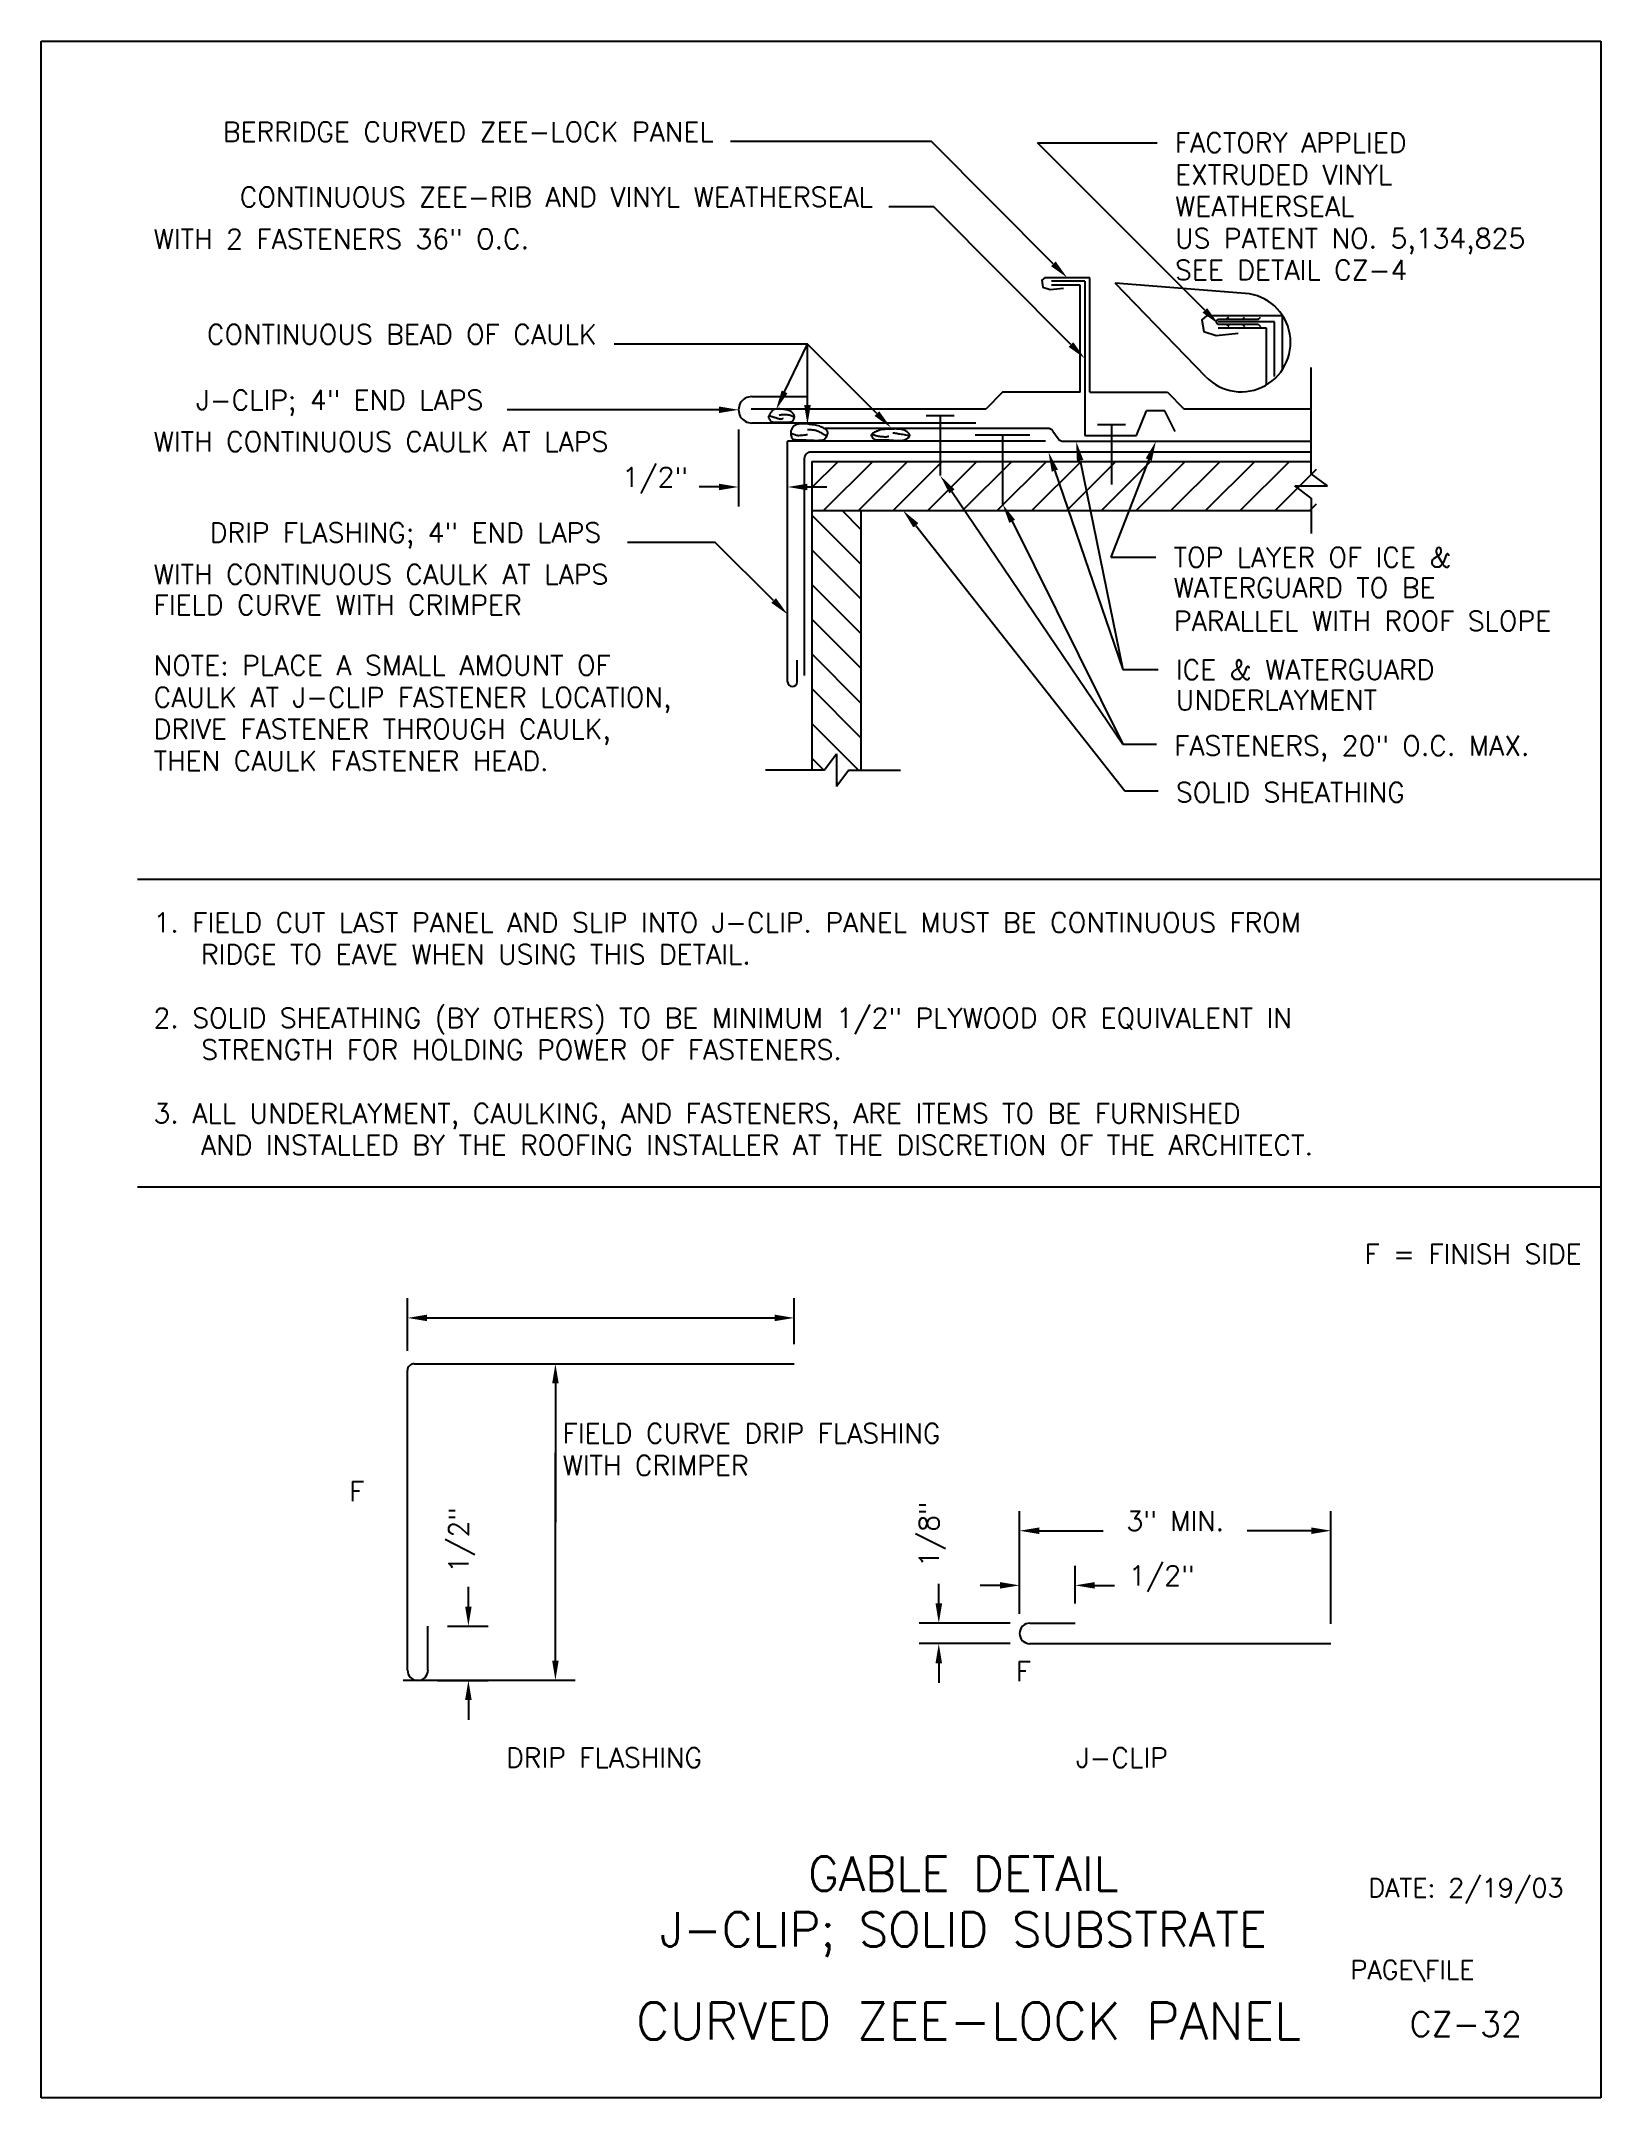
# Model space of a CAD drawing. Extents: x 0 to 23.8, y 0 to 31.4.
import ezdxf
from ezdxf.enums import TextEntityAlignment as Align

# ---------------------------------------------------------------- set-up
doc = ezdxf.new("R2010")
doc.units = 0
doc.header["$MEASUREMENT"] = 0
doc.layers.get('0').update_dxf_attribs({"linetype": 'CONTINUOUS'})
for name, color, linetype in [('BORDER', 7, 'CONTINUOUS'), ('CMP-FLSH', 7, 'CONTINUOUS'), ('DIM-TXT', 7, 'CONTINUOUS'), ('STRCTR', 7, 'CONTINUOUS')]:
    doc.layers.add(name, color=color, linetype=linetype)
doc.styles.add('ROMANS', font='romans', dxfattribs={"height": 0.3})

# ---------------------------------------------------------------- blocks, each defined once
blk = doc.blocks.new('*X0')
at = {"color": 0, "linetype": 'CONTINUOUS'}
for p, q in [((30.173, 23.809), (30.573, 24.209)), ((30.353, 23.459), (31.103, 24.209)), ((30.884, 23.459), (31.634, 24.209)), ((31.414, 23.459), (32.164, 24.209)), ((31.944, 23.459), (32.694, 24.209)), ((32.475, 23.459), (33.225, 24.209)), ((33.005, 23.459), (33.755, 24.209)), ((33.535, 23.459), (34.285, 24.209)), ((34.066, 23.459), (34.816, 24.209)), ((34.596, 23.459), (35.346, 24.209)), ((35.126, 23.459), (35.876, 24.209)), ((35.657, 23.459), (36.407, 24.209)), ((36.187, 23.459), (36.937, 24.209)), ((36.717, 23.459), (37.467, 24.209)), ((37.248, 23.459), (37.881, 24.092)), ((37.778, 23.459), (37.881, 23.562))]:
    blk.add_line(p, q, dxfattribs=at)
blk = doc.blocks.new('*X1')
at = {"color": 0, "linetype": 'CONTINUOUS'}
for p, q in [((30.923, 22.64), (30.173, 23.39)), ((30.923, 23.171), (30.634, 23.459)), ((30.923, 22.11), (30.173, 22.86)), ((30.923, 21.58), (30.173, 22.33)), ((30.923, 21.049), (30.173, 21.799)), ((30.923, 20.519), (30.173, 21.269)), ((30.923, 19.989), (30.173, 20.739)), ((30.888, 19.494), (30.173, 20.208)), ((30.357, 19.494), (30.173, 19.678)), ((30.574, 19.277), (30.548, 19.303))]:
    blk.add_line(p, q, dxfattribs=at)

msp = doc.modelspace()

# ---------------------------------------------------------------- linework, layer by layer
at = {"color": 5, "linetype": 'CONTINUOUS'}
for p, q in [((0, 0), (0, 31.41)), ((0, 31.41), (23.82, 31.41)), ((23.82, 31.41), (23.82, 0)), ((23.82, 0), (0, 0))]:
    msp.add_line(p, q, dxfattribs=at)
at = {"layer": 'BORDER', "color": 5}
for p, q in [((1.473, 18.612), (23.82, 18.612)), ((1.473, 13.911), (23.82, 13.911))]:
    msp.add_line(p, q, dxfattribs=at)
at = {"layer": 'CMP-FLSH', "color": 1, "linetype": 'CONTINUOUS'}
for p, q in [((16.014, 27.797), (15.326, 27.797)), ((15.938, 27.742), (15.431, 27.742)), ((15.868, 27.683), (15.431, 27.683)), ((15.868, 26.047), (15.868, 27.683)), ((15.938, 27.742), (15.938, 25.389)), ((16.014, 26.047), (16.014, 27.797)), ((15.412, 27.617), (15.613, 27.638)), ((18.96, 27.217), (17.799, 27.217)), ((18.838, 27.123), (17.976, 27.123)), ((18.715, 27.025), (17.976, 27.025)), ((18.715, 26.161), (18.715, 27.025)), ((18.838, 26.286), (18.838, 27.123)), ((18.96, 26.398), (18.96, 27.217)), ((17.944, 26.913), (18.283, 26.948)), ((10.841, 25.797), (14.431, 25.797)), ((10.853, 25.982), (11.683, 25.982)), ((14.681, 26.047), (14.431, 25.797)), ((15.868, 26.047), (14.681, 26.047)), ((16.014, 26.047), (17.201, 26.047)), ((16.727, 25.389), (16.883, 25.762)), ((17.162, 25.762), (16.883, 25.762)), ((17.318, 25.449), (17.162, 25.762)), ((17.201, 26.047), (17.451, 25.797)), ((17.451, 25.797), (19.395, 25.797)), ((14.277, 25.578), (10.853, 25.578)), ((15.337, 25.303), (11.4, 25.303)), ((11.4, 21.954), (11.4, 25.303)), ((15.938, 25.389), (16.727, 25.389)), ((11.4, 21.626), (11.4, 21.954)), ((11.548, 21.626), (11.548, 21.954)), ((5.595, 7.204), (5.595, 11.111)), ((5.695, 11.211), (11.5, 11.211)), ((15.099, 7.25), (15.79, 7.25)), ((5.595, 6.531), (5.595, 7.204)), ((5.908, 6.531), (5.908, 7.204)), ((15.099, 6.937), (19.698, 6.937))]:
    msp.add_line(p, q, dxfattribs=at)
at = {"layer": 'CMP-FLSH', "color": 3, "linetype": 'CONTINUOUS'}
for p, q in [((18.587, 27.16), (17.983, 27.16)), ((17.983, 27.087), (18.587, 27.087)), ((18.1, 27.16), (18.136, 27.195)), ((18.1, 27.087), (18.136, 27.051)), ((18.344, 27.16), (18.38, 27.195)), ((18.344, 27.087), (18.38, 27.051)), ((18.587, 27.16), (18.623, 27.195)), ((18.587, 27.087), (18.623, 27.051))]:
    msp.add_line(p, q, dxfattribs=at)
at = {"layer": 'CMP-FLSH', "color": 6, "linetype": 'CONTINUOUS'}
for p, q in [((15.369, 25.496), (11.968, 25.496)), ((13.518, 25.692), (13.943, 25.692)), ((13.73, 25.692), (13.73, 24.774)), ((15.45, 25.455), (15.532, 25.341)), ((16.132, 25.557), (16.558, 25.557)), ((16.345, 25.557), (16.345, 24.64)), ((19.395, 25.134), (11.754, 25.134)), ((14.264, 25.4), (15.101, 25.4)), ((14.683, 25.4), (14.683, 24.338)), ((15.613, 25.299), (19.395, 25.299)), ((11.654, 25.034), (11.654, 21.723))]:
    msp.add_line(p, q, dxfattribs=at)
at = {"layer": 'CMP-FLSH', "color": 1, "linetype": 'CONTINUOUS'}
for points in [[(15.326, 27.797, 0), (15.282, 27.761, 0), (15.3, 27.655, 0), (15.412, 27.617, 0)], [(17.799, 27.217, 0), (17.724, 27.156, 0), (17.755, 26.978, 0), (17.944, 26.913, 0)]]:
    msp.add_polyline3d(points, dxfattribs=at)
at = {"layer": 'CMP-FLSH', "color": 6, "linetype": 'CONTINUOUS'}
for points in [[(11.316, 25.788, 0), (11.304, 25.79, 0), (11.291, 25.792, 0), (11.275, 25.793, 0), (11.259, 25.793, 0), (11.243, 25.792, 0), (11.227, 25.79, 0), (11.212, 25.788, 0), (11.198, 25.784, 0), (11.187, 25.78, 0), (11.182, 25.778, 0), (11.176, 25.774, 0), (11.17, 25.769, 0), (11.165, 25.764, 0), (11.159, 25.758, 0), (11.153, 25.752, 0), (11.148, 25.746, 0), (11.144, 25.741, 0), (11.14, 25.736, 0), (11.136, 25.73, 0), (11.132, 25.723, 0), (11.127, 25.715, 0), (11.122, 25.707, 0), (11.117, 25.698, 0), (11.113, 25.689, 0), (11.11, 25.681, 0), (11.109, 25.673, 0), (11.108, 25.666, 0), (11.109, 25.659, 0), (11.112, 25.651, 0), (11.116, 25.642, 0), (11.121, 25.634, 0), (11.127, 25.625, 0), (11.133, 25.617, 0), (11.139, 25.61, 0), (11.145, 25.604, 0), (11.151, 25.6, 0), (11.159, 25.596, 0), (11.168, 25.594, 0), (11.179, 25.593, 0), (11.191, 25.592, 0), (11.202, 25.592, 0), (11.214, 25.592, 0), (11.225, 25.592, 0), (11.236, 25.592, 0), (11.244, 25.592, 0), (11.261, 25.592, 0), (11.28, 25.591, 0), (11.301, 25.59, 0), (11.323, 25.59, 0), (11.345, 25.59, 0), (11.367, 25.59, 0), (11.388, 25.59, 0), (11.407, 25.591, 0), (11.424, 25.592, 0), (11.428, 25.593, 0), (11.434, 25.593, 0), (11.44, 25.594, 0), (11.447, 25.595, 0), (11.453, 25.596, 0), (11.459, 25.597, 0), (11.465, 25.599, 0), (11.47, 25.601, 0), (11.474, 25.603, 0), (11.479, 25.61, 0), (11.485, 25.618, 0), (11.49, 25.628, 0), (11.495, 25.639, 0), (11.498, 25.651, 0), (11.501, 25.662, 0), (11.503, 25.673, 0), (11.503, 25.683, 0), (11.502, 25.692, 0), (11.499, 25.701, 0), (11.494, 25.71, 0), (11.486, 25.719, 0), (11.478, 25.729, 0), (11.468, 25.738, 0), (11.458, 25.747, 0), (11.448, 25.754, 0), (11.439, 25.761, 0), (11.431, 25.766, 0), (11.42, 25.77, 0), (11.406, 25.774, 0), (11.39, 25.778, 0), (11.372, 25.781, 0), (11.355, 25.783, 0), (11.34, 25.785, 0), (11.328, 25.787, 0), (11.319, 25.788, 0), (11.316, 25.788, 0)], [(11.119, 25.699, 0), (11.127, 25.695, 0), (11.136, 25.69, 0), (11.146, 25.685, 0), (11.157, 25.68, 0), (11.168, 25.676, 0), (11.179, 25.671, 0), (11.19, 25.668, 0), (11.2, 25.665, 0), (11.209, 25.662, 0)], [(11.209, 25.662, 0), (11.218, 25.66, 0), (11.228, 25.657, 0), (11.24, 25.653, 0), (11.252, 25.649, 0), (11.265, 25.645, 0), (11.277, 25.642, 0), (11.289, 25.64, 0), (11.3, 25.639, 0), (11.309, 25.64, 0), (11.311, 25.641, 0), (11.314, 25.642, 0), (11.317, 25.644, 0), (11.32, 25.645, 0), (11.323, 25.647, 0), (11.326, 25.649, 0), (11.328, 25.65, 0), (11.33, 25.651, 0), (11.33, 25.651, 0)], [(11.273, 25.699, 0), (11.28, 25.701, 0), (11.288, 25.703, 0), (11.297, 25.705, 0), (11.307, 25.707, 0), (11.317, 25.708, 0), (11.327, 25.709, 0), (11.336, 25.71, 0), (11.345, 25.71, 0), (11.352, 25.71, 0), (11.364, 25.71, 0), (11.377, 25.708, 0), (11.392, 25.706, 0), (11.408, 25.704, 0), (11.424, 25.701, 0), (11.439, 25.697, 0), (11.454, 25.693, 0), (11.467, 25.689, 0), (11.477, 25.685, 0), (11.48, 25.683, 0), (11.484, 25.681, 0), (11.488, 25.679, 0), (11.492, 25.676, 0), (11.496, 25.674, 0), (11.499, 25.671, 0), (11.501, 25.668, 0), (11.503, 25.665, 0), (11.502, 25.662, 0)], [(11.714, 25.559, 0), (11.695, 25.564, 0), (11.672, 25.567, 0), (11.647, 25.568, 0), (11.62, 25.567, 0), (11.593, 25.564, 0), (11.566, 25.559, 0), (11.541, 25.553, 0), (11.52, 25.546, 0), (11.502, 25.537, 0), (11.495, 25.531, 0), (11.487, 25.523, 0), (11.48, 25.514, 0), (11.472, 25.503, 0), (11.466, 25.491, 0), (11.46, 25.48, 0), (11.455, 25.468, 0), (11.451, 25.458, 0), (11.449, 25.448, 0), (11.448, 25.438, 0), (11.448, 25.425, 0), (11.448, 25.411, 0), (11.45, 25.397, 0), (11.453, 25.382, 0), (11.457, 25.369, 0), (11.461, 25.356, 0), (11.467, 25.346, 0), (11.474, 25.338, 0), (11.485, 25.331, 0), (11.499, 25.326, 0), (11.516, 25.324, 0), (11.534, 25.322, 0), (11.553, 25.322, 0), (11.572, 25.322, 0), (11.59, 25.323, 0), (11.607, 25.323, 0), (11.621, 25.323, 0), (11.65, 25.321, 0), (11.684, 25.319, 0), (11.721, 25.317, 0), (11.761, 25.315, 0), (11.801, 25.314, 0), (11.84, 25.313, 0), (11.877, 25.314, 0), (11.911, 25.316, 0), (11.94, 25.319, 0), (11.943, 25.32, 0), (11.946, 25.321, 0), (11.949, 25.322, 0), (11.953, 25.323, 0), (11.957, 25.324, 0), (11.96, 25.325, 0), (11.963, 25.327, 0), (11.966, 25.329, 0), (11.968, 25.33, 0), (11.976, 25.339, 0), (11.984, 25.351, 0), (11.991, 25.364, 0), (11.998, 25.379, 0), (12.005, 25.394, 0), (12.009, 25.409, 0), (12.012, 25.424, 0), (12.013, 25.437, 0), (12.011, 25.448, 0), (12.006, 25.459, 0), (11.998, 25.469, 0), (11.987, 25.478, 0), (11.974, 25.488, 0), (11.96, 25.496, 0), (11.945, 25.504, 0), (11.931, 25.511, 0), (11.918, 25.517, 0), (11.907, 25.522, 0), (11.89, 25.528, 0), (11.87, 25.534, 0), (11.848, 25.539, 0), (11.824, 25.544, 0), (11.8, 25.548, 0), (11.776, 25.552, 0), (11.753, 25.555, 0), (11.732, 25.557, 0), (11.714, 25.559, 0)], [(11.703, 25.478, 0), (11.715, 25.479, 0), (11.728, 25.479, 0), (11.743, 25.478, 0), (11.758, 25.477, 0), (11.774, 25.476, 0), (11.79, 25.474, 0), (11.804, 25.472, 0), (11.817, 25.47, 0), (11.829, 25.467, 0), (11.84, 25.463, 0), (11.852, 25.458, 0), (11.866, 25.452, 0), (11.88, 25.445, 0), (11.894, 25.438, 0), (11.908, 25.431, 0), (11.921, 25.424, 0), (11.933, 25.417, 0), (11.943, 25.412, 0), (11.949, 25.408, 0), (11.956, 25.404, 0), (11.963, 25.4, 0), (11.971, 25.395, 0), (11.979, 25.39, 0), (11.986, 25.385, 0), (11.992, 25.382, 0), (11.996, 25.379, 0), (11.997, 25.378, 0)], [(13.005, 25.484, 0), (12.985, 25.485, 0), (12.961, 25.486, 0), (12.935, 25.485, 0), (12.907, 25.483, 0), (12.879, 25.48, 0), (12.851, 25.477, 0), (12.825, 25.472, 0), (12.802, 25.467, 0), (12.782, 25.461, 0), (12.771, 25.456, 0), (12.758, 25.451, 0), (12.744, 25.445, 0), (12.729, 25.438, 0), (12.714, 25.43, 0), (12.701, 25.421, 0), (12.69, 25.412, 0), (12.682, 25.402, 0), (12.678, 25.392, 0), (12.678, 25.385, 0), (12.681, 25.378, 0), (12.685, 25.37, 0), (12.69, 25.361, 0), (12.696, 25.354, 0), (12.703, 25.346, 0), (12.71, 25.34, 0), (12.717, 25.334, 0), (12.723, 25.331, 0), (12.737, 25.325, 0), (12.753, 25.322, 0), (12.772, 25.32, 0), (12.792, 25.32, 0), (12.813, 25.32, 0), (12.834, 25.321, 0), (12.853, 25.322, 0), (12.871, 25.323, 0), (12.886, 25.323, 0), (12.914, 25.322, 0), (12.946, 25.319, 0), (12.981, 25.317, 0), (13.018, 25.314, 0), (13.055, 25.313, 0), (13.092, 25.312, 0), (13.126, 25.313, 0), (13.158, 25.317, 0), (13.184, 25.323, 0), (13.193, 25.326, 0), (13.204, 25.331, 0), (13.215, 25.337, 0), (13.227, 25.343, 0), (13.238, 25.351, 0), (13.249, 25.359, 0), (13.257, 25.367, 0), (13.263, 25.376, 0), (13.266, 25.384, 0), (13.265, 25.393, 0), (13.261, 25.403, 0), (13.254, 25.413, 0), (13.246, 25.422, 0), (13.237, 25.432, 0), (13.227, 25.441, 0), (13.217, 25.449, 0), (13.207, 25.456, 0), (13.199, 25.461, 0), (13.182, 25.468, 0), (13.162, 25.474, 0), (13.14, 25.479, 0), (13.116, 25.482, 0), (13.092, 25.485, 0), (13.067, 25.486, 0), (13.044, 25.487, 0), (13.023, 25.486, 0), (13.005, 25.484, 0)], [(11.445, 25.43, 0), (11.455, 25.424, 0), (11.466, 25.419, 0), (11.48, 25.413, 0), (11.494, 25.408, 0), (11.508, 25.403, 0), (11.522, 25.398, 0), (11.536, 25.394, 0), (11.549, 25.391, 0), (11.56, 25.389, 0), (11.574, 25.389, 0), (11.592, 25.39, 0), (11.613, 25.391, 0), (11.634, 25.394, 0), (11.655, 25.397, 0), (11.674, 25.399, 0), (11.689, 25.402, 0), (11.699, 25.404, 0), (11.703, 25.404, 0)], [(12.693, 25.407, 0), (12.699, 25.404, 0), (12.706, 25.402, 0), (12.714, 25.399, 0), (12.722, 25.396, 0), (12.73, 25.393, 0), (12.739, 25.39, 0), (12.746, 25.388, 0), (12.754, 25.386, 0), (12.76, 25.384, 0), (12.774, 25.381, 0), (12.789, 25.379, 0), (12.807, 25.376, 0), (12.825, 25.374, 0), (12.843, 25.372, 0), (12.862, 25.37, 0), (12.879, 25.369, 0), (12.895, 25.369, 0), (12.909, 25.369, 0), (12.913, 25.369, 0), (12.917, 25.37, 0), (12.923, 25.371, 0), (12.928, 25.372, 0), (12.934, 25.373, 0), (12.938, 25.375, 0), (12.942, 25.376, 0), (12.945, 25.376, 0), (12.946, 25.376, 0)], [(13.005, 25.43, 0), (13.014, 25.429, 0), (13.023, 25.428, 0), (13.034, 25.426, 0), (13.045, 25.425, 0), (13.056, 25.423, 0), (13.067, 25.421, 0), (13.077, 25.419, 0), (13.087, 25.417, 0), (13.095, 25.415, 0), (13.111, 25.412, 0), (13.132, 25.409, 0), (13.155, 25.406, 0), (13.179, 25.402, 0), (13.202, 25.398, 0), (13.224, 25.392, 0), (13.241, 25.384, 0), (13.253, 25.374, 0), (13.258, 25.361, 0)]]:
    msp.add_polyline3d(points, dxfattribs=at)
at = {"layer": 'CMP-FLSH', "color": 1, "linetype": 'CONTINUOUS'}
for centre, radius, start, end in [((10.853, 25.78), 0.202, 89.9999, 270.0001), ((11.474, 21.626), 0.0737, 180, 0), ((5.695, 11.111), 0.1, 89.9996, 180.0004), ((15.099, 7.093), 0.157, 90, 270), ((5.752, 6.531), 0.157, 180, 360)]:
    msp.add_arc(centre, radius, start, end, dxfattribs=at)
at = {"layer": 'CMP-FLSH', "color": 6, "linetype": 'CONTINUOUS'}
for centre, start, end in [((15.369, 25.396), 35.8852, 89.9964), ((11.754, 25.034), 89.9996, 180.0004), ((15.613, 25.399), 215.8779, 270)]:
    msp.add_arc(centre, 0.1, start, end, dxfattribs=at)
at = {"layer": 'DIM-TXT', "color": 3, "linetype": 'CONTINUOUS'}
for p, q in [((13.597, 29.875), (10.528, 29.875)), ((15.458, 28.01), (13.597, 29.875)), ((17.771, 27.299), (15.214, 29.858)), ((15.214, 29.858), (17.044, 29.858)), ((13.631, 28.878), (12.944, 28.878)), ((15.726, 26.778), (13.631, 28.878)), ((11.703, 26.781), (8.753, 26.781)), ((11.354, 26.054), (11.703, 26.781)), ((12.765, 25.721), (11.703, 26.781)), ((11.703, 25.854), (11.703, 26.781)), ((10.351, 25.78), (7.117, 25.78)), ((10.651, 25.48), (10.651, 24.301)), ((15.481, 24.85), (16.521, 21.812)), ((15.867, 25.005), (16.521, 21.812)), ((16.915, 25.02), (16.336, 23.529)), ((10.351, 24.601), (10.051, 24.601)), ((11.7, 24.601), (12, 24.601)), ((13.91, 24.534), (16.521, 20.673)), ((13.359, 24.015), (16.548, 19.96)), ((14.829, 24.077), (16.521, 20.673)), ((10.292, 23.755), (8.956, 23.755)), ((11.187, 22.866), (10.292, 23.755)), ((16.336, 23.529), (17.024, 23.529)), ((16.521, 21.812), (17.059, 21.812)), ((16.521, 20.673), (17.033, 20.673)), ((16.548, 19.96), (17.059, 19.96)), ((5.595, 11.411), (5.595, 12.211)), ((11.5, 11.511), (11.5, 12.211)), ((5.895, 11.911), (11.2, 11.911)), ((7.854, 10.911), (7.854, 8.793)), ((7.854, 6.677), (7.854, 9.852)), ((14.942, 7.393), (14.942, 8.961)), ((19.698, 7.237), (19.698, 8.961)), ((15.242, 8.661), (16.22, 8.661)), ((19.398, 8.661), (18.42, 8.661)), ((15.79, 7.55), (15.79, 8.127)), ((6.525, 7.504), (6.525, 7.804)), ((13.709, 7.55), (13.709, 7.85)), ((14.642, 7.827), (14.342, 7.827)), ((16.09, 7.827), (16.39, 7.827)), ((14.799, 7.25), (13.409, 7.25)), ((6.208, 7.204), (6.825, 7.204)), ((14.799, 6.937), (13.409, 6.937)), ((13.709, 6.637), (13.709, 6.337)), ((5.53, 6.377), (8.154, 6.377)), ((6.052, 6.375), (6.825, 6.375)), ((6.525, 6.075), (6.525, 5.775))]:
    msp.add_line(p, q, dxfattribs=at)
msp.add_arc((17.983, 27.123), 0.0364, 90, 270, dxfattribs=at)
for points in [[(15.494, 28.045), (15.423, 27.974), (15.67, 27.797)], [(17.806, 27.334), (17.736, 27.264), (17.983, 27.087)], [(15.762, 26.813), (15.691, 26.742), (15.938, 26.565)], [(11.399, 26.032), (11.309, 26.075), (11.224, 25.783)], [(10.351, 25.83), (10.351, 25.73), (10.651, 25.78)], [(11.753, 25.854), (11.653, 25.854), (11.703, 25.554)], [(12.8, 25.756), (12.729, 25.685), (12.977, 25.509)], [(15.434, 24.834), (15.529, 24.866), (15.384, 25.134)], [(15.818, 24.995), (15.916, 25.016), (15.807, 25.299)], [(16.868, 25.038), (16.962, 25.002), (17.024, 25.299)], [(10.351, 24.651), (10.351, 24.551), (10.651, 24.601)], [(11.7, 24.651), (11.7, 24.551), (11.4, 24.601)], [(13.87, 24.504), (13.95, 24.564), (13.73, 24.774)], [(13.321, 23.982), (13.397, 24.048), (13.163, 24.242)], [(14.785, 24.052), (14.873, 24.101), (14.683, 24.338)], [(11.223, 22.902), (11.152, 22.831), (11.4, 22.655)], [(5.895, 11.961), (5.895, 11.861), (5.595, 11.911)], [(11.2, 11.961), (11.2, 11.861), (11.5, 11.911)], [(7.804, 10.911), (7.904, 10.911), (7.854, 11.211)], [(15.242, 8.711), (15.242, 8.611), (14.942, 8.661)], [(19.398, 8.711), (19.398, 8.611), (19.698, 8.661)], [(14.642, 7.877), (14.642, 7.777), (14.942, 7.827)], [(16.09, 7.877), (16.09, 7.777), (15.79, 7.827)], [(13.659, 7.55), (13.759, 7.55), (13.709, 7.25)], [(6.475, 7.504), (6.575, 7.504), (6.525, 7.204)], [(13.659, 6.637), (13.759, 6.637), (13.709, 6.937)], [(7.804, 6.677), (7.904, 6.677), (7.854, 6.377)], [(6.475, 6.075), (6.575, 6.075), (6.525, 6.375)]]:
    msp.add_solid(points, dxfattribs=at)
at = {"layer": 'STRCTR', "color": 2, "linetype": 'CONTINUOUS'}
for p, q in [((18.328, 27.561), (16.404, 27.712)), ((17.786, 26.284), (16.404, 27.712)), ((19.395, 24.804), (19.395, 26.425)), ((19.145, 24.617), (19.645, 24.617)), ((19.395, 24.429), (19.145, 24.617)), ((19.645, 24.617), (19.395, 24.804)), ((19.395, 24.429), (19.395, 23.889)), ((11.958, 20.276), (12.145, 20.526)), ((12.145, 20.526), (12.145, 20.026)), ((11.958, 20.276), (11.06, 20.276)), ((12.333, 20.276), (12.145, 20.026)), ((12.333, 20.276), (13.124, 20.276))]:
    msp.add_line(p, q, dxfattribs=at)
at = {"layer": 'STRCTR', "color": 4, "linetype": 'CONTINUOUS'}
for p, q in [((11.77, 24.992), (19.395, 24.992)), ((11.77, 24.992), (11.77, 20.276)), ((11.77, 24.242), (19.395, 24.242)), ((12.52, 24.242), (12.52, 20.276))]:
    msp.add_line(p, q, dxfattribs=at)
at = {"layer": 'STRCTR', "color": 2, "linetype": 'CONTINUOUS'}
msp.add_arc((18.328, 26.808), 0.753, 224.0723, 89.9942, dxfattribs=at)

# ---------------------------------------------------------------- block references
at = {"layer": 'STRCTR', "color": 4, "linetype": 'CONTINUOUS'}
for name in ['*X0', '*X1']:
    msp.add_blockref(name, (-18.403, 0.783), dxfattribs=at)

# ---------------------------------------------------------------- texts
at = {"layer": 'BORDER', "color": 3, "linetype": 'CONTINUOUS', "style": 'ROMANS'}
for s, p in [('GABLE DETAIL', (14.084, 3.162)), ('J-CLIP; SOLID SUBSTRATE', (14.084, 2.312))]:
    msp.add_text(s, height=0.525, dxfattribs=at).set_placement(p, align=Align.CENTER)
msp.add_text('DATE: 2/19/03', height=0.2853, dxfattribs=at).set_placement((21.758, 3.187), align=Align.MIDDLE)
msp.add_text('PAGE\\FILE', height=0.2853, dxfattribs=at).set_placement((19.995, 1.815))
at = {"layer": 'BORDER', "color": 5, "style": 'ROMANS'}
msp.add_text('CURVED ZEE-LOCK PANEL', height=0.56981, dxfattribs=at).set_placement((14.165, 1.174), align=Align.MIDDLE)
at = {"layer": 'BORDER', "color": 2, "linetype": 'CONTINUOUS', "style": 'ROMANS'}
msp.add_text('CZ-32', height=0.375, dxfattribs=at).set_placement((21.758, 1.125), align=Align.MIDDLE)
at = {"layer": 'DIM-TXT', "color": 3, "linetype": 'CONTINUOUS', "style": 'ROMANS'}
for s, p in [('BERRIDGE CURVED ZEE-LOCK PANEL', (10.27, 29.875)), ('CONTINUOUS ZEE-RIB AND VINYL WEATHERSEAL', (12.702, 28.878)), ('CONTINUOUS BEAD OF CAULK', (8.483, 26.781)), ('J-CLIP; 4" END LAPS', (6.752, 25.78)), ('DRIP FLASHING; 4" END LAPS', (8.552, 23.755)), ('F = FINISH SIDE', (23.526, 12.739))]:
    msp.add_text(s, height=0.3, dxfattribs=at).set_placement(p, align=Align.RIGHT)
for s, p in [('FACTORY APPLIED', (17.314, 29.708)), ('EXTRUDED VINYL', (17.316, 29.22)), ('WEATHERSEAL ', (17.316, 28.735)), ('WITH 2 FASTENERS 36" O.C. ', (1.718, 28.24)), ('US PATENT NO. 5,134,825', (17.316, 28.249)), ('SEE DETAIL CZ-4', (17.316, 27.763)), ('WITH CONTINUOUS CAULK AT LAPS', (1.718, 25.145)), ('WITH CONTINUOUS CAULK AT LAPS', (1.718, 23.117)), ('FIELD CURVE WITH CRIMPER', (1.718, 22.651)), ('PARALLEL WITH ROOF SLOPE', (17.299, 22.405)), ('ICE & WATERGUARD', (17.329, 21.662)), ('UNDERLAYMENT', (17.329, 21.196)), ('FASTENERS, 20" O.C. MAX.', (17.303, 20.5)), ('SOLID SHEATHING', (17.329, 19.787)), ('1. FIELD CUT LAST PANEL AND SLIP INTO J-CLIP. PANEL MUST BE CONTINUOUS FROM', (1.716, 17.8)), ('RIDGE TO EAVE WHEN USING THIS DETAIL.', (2.44, 17.314)), ('2. SOLID SHEATHING (BY OTHERS) TO BE MINIMUM 1/2" PLYWOOD OR EQUIVALENT IN', (1.716, 16.343)), ('STRENGTH FOR HOLDING POWER OF FASTENERS.', (2.444, 15.857)), ('3. ALL UNDERLAYMENT, CAULKING, AND FASTENERS, ARE ITEMS TO BE FURNISHED', (1.716, 14.886)), ('AND INSTALLED BY THE ROOFING INSTALLER AT THE DISCRETION OF THE ARCHITECT.', (2.44, 14.4)), ('FIELD CURVE DRIP FLASHING ', (7.962, 9.997)), ('WITH CRIMPER', (7.962, 9.508)), ('F', (4.706, 9.114)), ('F', (14.884, 6.364))]:
    msp.add_text(s, height=0.3, dxfattribs=at).set_placement(p)
for s, p in [('1/2"', (9.376, 24.601)), ('3" MIN.', (17.32, 8.661)), ('1/2"', (17.114, 7.827))]:
    msp.add_text(s, height=0.3, dxfattribs=at).set_placement(p, align=Align.CENTER)
for s, p in [('TOP LAYER OF ICE &', (17.294, 23.379)), ('WATERGUARD TO BE', (17.294, 22.913))]:
    msp.add_text(s, height=0.3, rotation=360, dxfattribs=at).set_placement(p)
at = {"layer": 'DIM-TXT', "color": 4, "linetype": 'CONTINUOUS', "style": 'ROMANS'}
for s, p in [('NOTE: PLACE A SMALL AMOUNT OF ', (1.718, 21.727)), ('CAULK AT J-CLIP FASTENER LOCATION,', (1.718, 21.241)), ('DRIVE FASTENER THROUGH CAULK,', (1.718, 20.755)), ('THEN CAULK FASTENER HEAD.', (1.718, 20.269))]:
    msp.add_text(s, height=0.3, dxfattribs=at).set_placement(p)
at = {"layer": 'DIM-TXT', "color": 3, "linetype": 'CONTINUOUS', "style": 'ROMANS'}
for s, p in [('1/2"', (6.525, 8.519)), ('1/8"', (13.709, 8.607))]:
    msp.add_text(s, height=0.3, rotation=90, dxfattribs=at).set_placement(p, align=Align.CENTER)
at = {"layer": 'DIM-TXT', "color": 4, "linetype": 'CONTINUOUS', "style": 'ROMANS'}
for s, p in [('DRIP FLASHING', (8.597, 5.046)), ('J-CLIP', (16.505, 5.046))]:
    msp.add_text(s, height=0.3, dxfattribs=at).set_placement(p, align=Align.CENTER)

doc.saveas('drawing.dxf')
